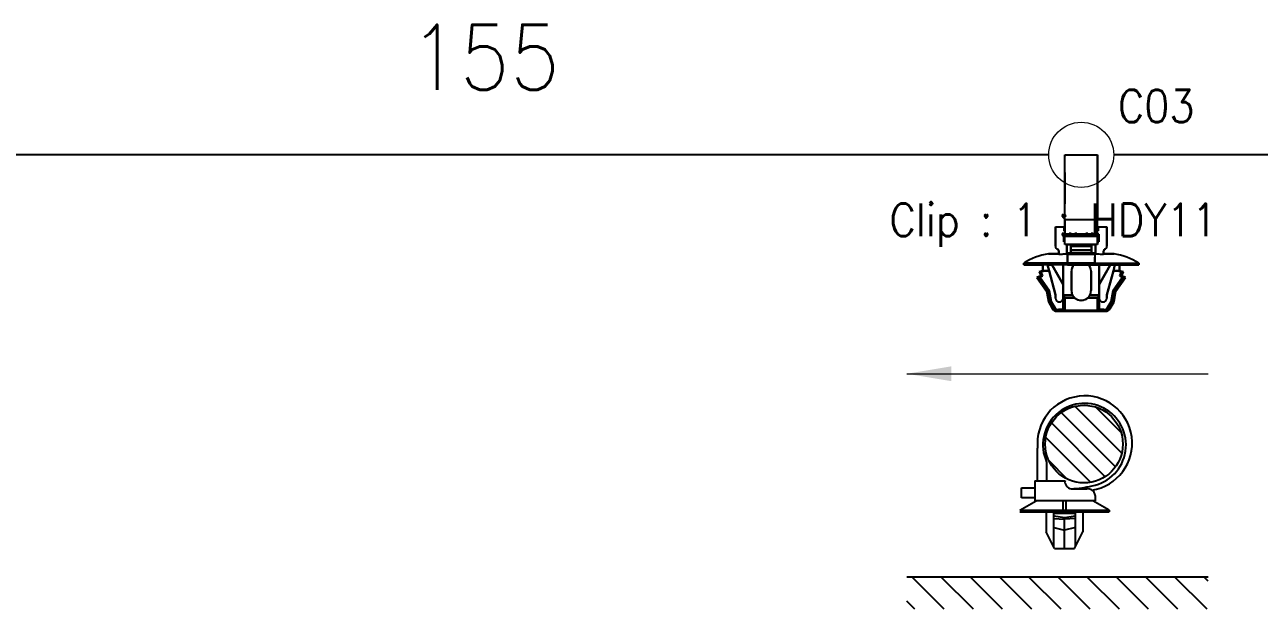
# Model space of a CAD drawing. Header units: inches. Extents: x 47316 to 59086, y 3141 to 11743.
# Drawn here: x 50797.6 to 50892.5, y 5027 to 5071.9 of the extents above; entities that cross this region are included whole.
import ezdxf

# ---------------------------------------------------------------- set-up
doc = ezdxf.new("R2010")
doc.units = ezdxf.units.IN
doc.header["$MEASUREMENT"] = 0
doc.layers.add('_BLACK_HOLE', color=7, linetype='Continuous')
doc.styles.get("Standard").update_dxf_attribs({"font": ''})
doc.styles.get('Standard').set_extended_font_data('SimSun')
doc.linetypes.add('_VH_OTCON', pattern='A,0.0001,[7,VeSys.shx,S=0.1,R=0,X=0,Y=0],-0.4,[7,VeSys.shx,S=0.1,R=0,X=0,Y=0],-0.4,["X",Standard,S=1,R=0,X=-0.5,Y=-0.5],-0.0001,[7,VeSys.shx,S=0.1,R=0,X=0,Y=0],-0.4', length=1.2002)

msp = doc.modelspace()

# ---------------------------------------------------------------- linework, layer by layer
at = {"color": 7, "ltscale": 0.378893}
msp.add_line((50877.54, 5056.921), (50877.54, 5061.921), dxfattribs=at)
at = {"color": 7, "ltscale": 0.15}
for p, q in [((50877.54, 5061.921), (50880.066, 5061.921)), ((50880.066, 5056.921), (50877.54, 5056.921)), ((50880.066, 5056.921), (50877.54, 5056.921)), ((50877.54, 5055.662), (50880.066, 5055.662)), ((50880.066, 5055.662), (50877.54, 5055.662)), ((50880.066, 5055.03), (50877.54, 5055.03)), ((50880.066, 5055.03), (50877.54, 5055.03)), ((50877.54, 5049.958), (50880.066, 5049.958)), ((50880.066, 5049.958), (50877.54, 5049.958))]:
    msp.add_line(p, q, dxfattribs=at)
at = {"color": 7, "ltscale": 0.0272}
msp.add_line((50877.54, 5061.808), (50877.54, 5061.921), dxfattribs=at)
at = {"color": 7, "ltscale": 0.37888}
msp.add_line((50877.54, 5056.921), (50877.54, 5061.921), dxfattribs=at)
at = {"color": 7, "ltscale": 0.027199}
msp.add_line((50877.54, 5061.921), (50877.54, 5061.808), dxfattribs=at)
at = {"color": 7, "ltscale": 0.378897}
msp.add_line((50880.066, 5061.921), (50880.066, 5056.921), dxfattribs=at)
at = {"color": 7, "ltscale": 0.215019}
msp.add_line((50880.066, 5058.485), (50880.066, 5061.921), dxfattribs=at)
at = {"color": 7, "ltscale": 0.315749}
msp.add_line((50880.066, 5061.921), (50880.066, 5057.353), dxfattribs=at)
at = {"color": 7, "ltscale": 0.378905}
msp.add_line((50880.066, 5056.921), (50880.066, 5061.921), dxfattribs=at)
at = {"color": 7, "ltscale": 0.315758}
msp.add_line((50880.066, 5061.921), (50880.066, 5057.353), dxfattribs=at)
at = {"color": 7, "ltscale": 0.179182}
msp.add_line((50880.066, 5058.656), (50880.066, 5061.673), dxfattribs=at)
at = {"color": 7, "ltscale": 0.142589}
msp.add_line((50877.54, 5060.562), (50877.54, 5058.161), dxfattribs=at)
at = {"color": 7, "ltscale": 0.142593}
msp.add_line((50877.54, 5058.16), (50877.54, 5060.561), dxfattribs=at)
at = {"color": 7, "ltscale": 0.026669}
for p, q in [((50880.066, 5058.656), (50880.066, 5058.207)), ((50880.066, 5058.207), (50880.066, 5058.656)), ((50880.066, 5058.485), (50880.066, 5058.036))]:
    msp.add_line(p, q, dxfattribs=at)
at = {"color": 7, "ltscale": 0.108633}
msp.add_line((50880.066, 5056.378), (50880.066, 5058.207), dxfattribs=at)
at = {"color": 7, "ltscale": 0.076392}
msp.add_line((50880.066, 5056.921), (50880.066, 5058.207), dxfattribs=at)
at = {"color": 7, "ltscale": 0.098454}
msp.add_line((50880.066, 5056.378), (50880.066, 5058.036), dxfattribs=at)
at = {"color": 7, "ltscale": 0.057913}
msp.add_line((50880.066, 5056.378), (50880.066, 5057.353), dxfattribs=at)
at = {"color": 7, "ltscale": 0.039999}
for p, q in [((50876.825, 5056.378), (50877.498, 5056.378)), ((50876.825, 5056.378), (50877.498, 5056.378)), ((50880.108, 5056.378), (50880.782, 5056.378)), ((50880.108, 5056.378), (50880.782, 5056.378))]:
    msp.add_line(p, q, dxfattribs=at)
at = {"color": 7, "ltscale": 0.022501}
for p, q in [((50876.825, 5056.378), (50876.825, 5055.999)), ((50876.825, 5055.999), (50876.825, 5056.378)), ((50880.782, 5056.378), (50880.782, 5055.999)), ((50880.782, 5056.378), (50880.782, 5055.999))]:
    msp.add_line(p, q, dxfattribs=at)
at = {"color": 7, "ltscale": 0.0175}
for p, q in [((50877.498, 5056.378), (50877.498, 5056.083)), ((50877.498, 5056.083), (50877.498, 5056.378)), ((50880.108, 5056.378), (50880.108, 5056.083)), ((50880.108, 5056.378), (50880.108, 5056.083)), ((50880.108, 5056.083), (50880.108, 5056.378))]:
    msp.add_line(p, q, dxfattribs=at)
at = {"color": 7, "ltscale": 0.002499}
for p, q in [((50877.498, 5056.378), (50877.54, 5056.378)), ((50880.066, 5056.378), (50880.108, 5056.378)), ((50877.456, 5055.83), (50877.498, 5055.83)), ((50877.498, 5055.83), (50877.456, 5055.83)), ((50877.498, 5055.83), (50877.456, 5055.83)), ((50877.54, 5056.083), (50877.498, 5056.083)), ((50877.498, 5056.083), (50877.54, 5056.083)), ((50877.54, 5055.283), (50877.498, 5055.283)), ((50877.498, 5055.283), (50877.54, 5055.283)), ((50877.54, 5055.283), (50877.498, 5055.283)), ((50880.108, 5056.083), (50880.066, 5056.083)), ((50880.066, 5056.083), (50880.108, 5056.083)), ((50880.108, 5055.283), (50880.066, 5055.283)), ((50880.066, 5055.283), (50880.108, 5055.283)), ((50880.108, 5055.283), (50880.066, 5055.283)), ((50880.151, 5055.83), (50880.108, 5055.83)), ((50880.151, 5055.83), (50880.108, 5055.83))]:
    msp.add_line(p, q, dxfattribs=at)
at = {"color": 7, "ltscale": 2.6e-05}
for p, q in [((50877.498, 5056.378), (50877.498, 5056.377)), ((50880.108, 5056.377), (50880.108, 5056.378))]:
    msp.add_line(p, q, dxfattribs=at)
at = {"color": 7, "ltscale": 0.0644}
for p, q in [((50877.54, 5056.921), (50877.54, 5055.836)), ((50877.54, 5055.836), (50877.54, 5056.921)), ((50880.066, 5055.836), (50880.066, 5056.921)), ((50880.066, 5055.836), (50880.066, 5056.921))]:
    msp.add_line(p, q, dxfattribs=at)
at = {"color": 7, "ltscale": 0.025}
for p, q in [((50880.782, 5055.957), (50880.782, 5056.378)), ((50877.961, 5055.836), (50878.382, 5055.836)), ((50877.961, 5055.836), (50878.382, 5055.836)), ((50879.224, 5055.836), (50879.645, 5055.836)), ((50879.224, 5055.836), (50879.645, 5055.836)), ((50879.224, 5055.83), (50879.645, 5055.83))]:
    msp.add_line(p, q, dxfattribs=at)
at = {"color": 7, "ltscale": 0.064999}
for p, q in [((50876.825, 5055.999), (50876.825, 5054.904)), ((50876.825, 5054.904), (50876.825, 5055.999)), ((50880.782, 5055.999), (50880.782, 5054.904)), ((50880.782, 5055.999), (50880.782, 5054.904))]:
    msp.add_line(p, q, dxfattribs=at)
at = {"color": 7, "ltscale": 0.035001}
for p, q in [((50877.456, 5055.241), (50877.456, 5055.83)), ((50877.456, 5055.241), (50877.456, 5055.83)), ((50877.456, 5055.83), (50877.456, 5055.241)), ((50880.151, 5055.83), (50880.151, 5055.241)), ((50880.151, 5055.241), (50880.151, 5055.83)), ((50879.856, 5053.473), (50879.856, 5054.062)), ((50879.856, 5053.473), (50879.856, 5054.062))]:
    msp.add_line(p, q, dxfattribs=at)
at = {"color": 7, "ltscale": 0.004999}
for p, q in [((50877.54, 5055.241), (50877.456, 5055.241)), ((50877.456, 5055.241), (50877.54, 5055.241)), ((50880.151, 5055.241), (50880.066, 5055.241)), ((50880.066, 5055.241), (50880.151, 5055.241))]:
    msp.add_line(p, q, dxfattribs=at)
at = {"color": 7, "ltscale": 0.032501}
for p, q in [((50877.498, 5055.83), (50877.498, 5055.283)), ((50877.498, 5055.283), (50877.498, 5055.83)), ((50880.108, 5055.83), (50880.108, 5055.283)), ((50880.108, 5055.83), (50880.108, 5055.283))]:
    msp.add_line(p, q, dxfattribs=at)
at = {"color": 7, "ltscale": 0.154999}
for p, q in [((50880.108, 5055.83), (50877.498, 5055.83)), ((50877.498, 5055.83), (50880.108, 5055.83))]:
    msp.add_line(p, q, dxfattribs=at)
at = {"color": 7, "ltscale": 0.0375}
for p, q in [((50877.54, 5055.03), (50877.54, 5055.662)), ((50877.54, 5055.03), (50877.54, 5055.662)), ((50880.066, 5055.662), (50880.066, 5055.03)), ((50880.066, 5055.03), (50880.066, 5055.662))]:
    msp.add_line(p, q, dxfattribs=at)
at = {"color": 7, "ltscale": 0.0075}
for p, q in [((50877.961, 5055.957), (50877.961, 5055.83)), ((50877.961, 5055.83), (50877.961, 5055.957)), ((50878.382, 5055.83), (50878.382, 5055.957)), ((50878.382, 5055.957), (50878.382, 5055.83)), ((50879.224, 5055.957), (50879.224, 5055.83)), ((50879.224, 5055.83), (50879.224, 5055.957)), ((50879.645, 5055.83), (50879.645, 5055.957)), ((50879.645, 5055.957), (50879.645, 5055.83)), ((50874.383, 5053.599), (50874.383, 5053.473)), ((50874.383, 5053.473), (50874.383, 5053.599)), ((50877.751, 5053.473), (50877.751, 5053.599)), ((50877.751, 5053.599), (50877.751, 5053.473)), ((50879.856, 5053.599), (50879.856, 5053.473)), ((50879.856, 5053.473), (50879.856, 5053.599)), ((50883.224, 5053.599), (50883.224, 5053.473)), ((50883.224, 5053.473), (50883.224, 5053.599)), ((50877.061, 5049.894), (50877.061, 5050.021)), ((50877.061, 5049.894), (50877.061, 5050.021)), ((50880.193, 5049.894), (50880.193, 5050.021)), ((50880.545, 5050.021), (50880.545, 5049.894)), ((50880.545, 5050.021), (50880.545, 5049.894))]:
    msp.add_line(p, q, dxfattribs=at)
at = {"color": 7, "ltscale": 0.000368}
msp.add_line((50877.961, 5055.837), (50877.961, 5055.83), dxfattribs=at)
at = {"color": 7, "ltscale": 0.023056}
msp.add_line((50877.994, 5055.83), (50878.382, 5055.83), dxfattribs=at)
at = {"color": 7, "ltscale": 0.000322}
msp.add_line((50879.224, 5055.83), (50879.224, 5055.836), dxfattribs=at)
at = {"color": 7, "ltscale": 0.002502}
msp.add_line((50880.066, 5055.241), (50880.066, 5055.283), dxfattribs=at)
at = {"color": 7, "ltscale": 0.021939}
msp.add_line((50880.108, 5055.83), (50880.108, 5055.461), dxfattribs=at)
at = {"color": 7, "ltscale": 0.010562}
msp.add_line((50880.108, 5055.283), (50880.108, 5055.461), dxfattribs=at)
at = {"color": 7, "ltscale": 0.000629}
msp.add_line((50880.14, 5055.83), (50880.151, 5055.83), dxfattribs=at)
at = {"color": 7, "ltscale": 0.0625}
msp.add_line((50880.782, 5054.904), (50880.782, 5055.957), dxfattribs=at)
at = {"color": 7, "ltscale": 0.047501}
for p, q in [((50877.077, 5054.315), (50876.277, 5054.315)), ((50876.277, 5054.315), (50877.077, 5054.315)), ((50881.329, 5054.315), (50880.529, 5054.315)), ((50880.529, 5054.315), (50881.329, 5054.315))]:
    msp.add_line(p, q, dxfattribs=at)
at = {"color": 7, "ltscale": 0.017476}
for p, q in [((50877.077, 5054.547), (50877.077, 5054.253)), ((50880.529, 5054.547), (50880.529, 5054.253))]:
    msp.add_line(p, q, dxfattribs=at)
at = {"color": 7, "ltscale": 0.017471}
for p, q in [((50877.077, 5054.253), (50877.077, 5054.547)), ((50880.529, 5054.253), (50880.529, 5054.547))]:
    msp.add_line(p, q, dxfattribs=at)
at = {"color": 7, "ltscale": 0.00369}
for p, q in [((50877.077, 5054.315), (50877.077, 5054.253)), ((50880.529, 5054.253), (50880.529, 5054.315))]:
    msp.add_line(p, q, dxfattribs=at)
at = {"color": 7, "ltscale": 0.040002}
for p, q in [((50877.709, 5054.357), (50877.709, 5055.03)), ((50877.709, 5054.357), (50877.709, 5055.03)), ((50877.709, 5055.03), (50877.709, 5054.357)), ((50879.898, 5055.03), (50879.898, 5054.357)), ((50879.898, 5054.357), (50879.898, 5055.03))]:
    msp.add_line(p, q, dxfattribs=at)
at = {"color": 7, "ltscale": 0.017502}
for p, q in [((50877.709, 5055.03), (50878.004, 5055.03)), ((50879.603, 5055.03), (50879.898, 5055.03))]:
    msp.add_line(p, q, dxfattribs=at)
at = {"color": 7, "ltscale": 0.129999}
for p, q in [((50879.898, 5054.357), (50877.709, 5054.357)), ((50877.709, 5054.357), (50879.898, 5054.357))]:
    msp.add_line(p, q, dxfattribs=at)
at = {"color": 7, "ltscale": 0.040569}
for p, q in [((50877.751, 5053.599), (50877.751, 5054.282)), ((50879.856, 5054.282), (50879.856, 5053.599))]:
    msp.add_line(p, q, dxfattribs=at)
at = {"color": 7, "ltscale": 0.125}
for p, q in [((50877.751, 5054.282), (50879.856, 5054.282)), ((50879.856, 5054.282), (50877.751, 5054.282)), ((50877.751, 5053.599), (50879.856, 5053.599)), ((50879.856, 5053.599), (50877.751, 5053.599)), ((50877.751, 5053.473), (50879.856, 5053.473)), ((50879.856, 5053.473), (50877.751, 5053.473))]:
    msp.add_line(p, q, dxfattribs=at)
at = {"color": 7, "ltscale": 0.040567}
for p, q in [((50877.751, 5054.282), (50877.751, 5053.599)), ((50879.856, 5054.282), (50879.856, 5053.599))]:
    msp.add_line(p, q, dxfattribs=at)
at = {"color": 7, "ltscale": 0.00087}
for p, q in [((50878.004, 5055.016), (50878.004, 5055.03)), ((50878.004, 5055.03), (50878.004, 5055.016)), ((50879.603, 5055.016), (50879.603, 5055.03)), ((50879.603, 5055.03), (50879.603, 5055.016))]:
    msp.add_line(p, q, dxfattribs=at)
at = {"color": 7, "ltscale": 0.095001}
for p, q in [((50879.603, 5055.016), (50878.004, 5055.016)), ((50878.004, 5055.016), (50879.603, 5055.016)), ((50879.603, 5054.89), (50878.004, 5054.89)), ((50878.004, 5054.89), (50879.603, 5054.89)), ((50878.004, 5054.59), (50879.603, 5054.59)), ((50879.603, 5054.59), (50878.004, 5054.59)), ((50878.004, 5054.381), (50879.603, 5054.381))]:
    msp.add_line(p, q, dxfattribs=at)
at = {"color": 7, "ltscale": 0.007443}
for p, q in [((50878.004, 5054.89), (50878.004, 5055.016)), ((50878.004, 5055.016), (50878.004, 5054.89)), ((50879.603, 5054.89), (50879.603, 5055.016)), ((50879.603, 5055.016), (50879.603, 5054.89))]:
    msp.add_line(p, q, dxfattribs=at)
at = {"color": 7, "ltscale": 0.017839}
for p, q in [((50878.004, 5054.59), (50878.004, 5054.89)), ((50878.004, 5054.89), (50878.004, 5054.59)), ((50879.603, 5054.59), (50879.603, 5054.89)), ((50879.603, 5054.89), (50879.603, 5054.59))]:
    msp.add_line(p, q, dxfattribs=at)
at = {"color": 7, "ltscale": 0.012407}
for p, q in [((50878.004, 5054.381), (50878.004, 5054.59)), ((50879.603, 5054.381), (50879.603, 5054.59))]:
    msp.add_line(p, q, dxfattribs=at)
at = {"color": 7, "ltscale": 0.013841}
for p, q in [((50878.004, 5054.59), (50878.004, 5054.357)), ((50879.603, 5054.357), (50879.603, 5054.59))]:
    msp.add_line(p, q, dxfattribs=at)
at = {"color": 7, "ltscale": 0.001447}
msp.add_line((50878.004, 5054.381), (50878.004, 5054.357), dxfattribs=at)
at = {"color": 7, "ltscale": 0.023952}
msp.add_line((50879.603, 5054.627), (50879.603, 5055.03), dxfattribs=at)
at = {"color": 7, "ltscale": 0.014789}
msp.add_line((50879.603, 5054.606), (50879.603, 5054.357), dxfattribs=at)
at = {"color": 7, "ltscale": 0.013786}
msp.add_line((50880.529, 5054.315), (50880.529, 5054.547), dxfattribs=at)
at = {"color": 7, "ltscale": 0.2}
for p, q in [((50874.383, 5053.599), (50877.751, 5053.599)), ((50877.751, 5053.599), (50874.383, 5053.599)), ((50877.751, 5053.473), (50874.383, 5053.473)), ((50877.751, 5053.473), (50874.383, 5053.473)), ((50879.856, 5053.599), (50883.224, 5053.599)), ((50879.856, 5053.599), (50883.224, 5053.599)), ((50879.856, 5053.473), (50883.224, 5053.473)), ((50883.224, 5053.473), (50879.856, 5053.473))]:
    msp.add_line(p, q, dxfattribs=at)
at = {"color": 7, "ltscale": 0.087396}
for p, q in [((50874.383, 5053.473), (50875.855, 5053.473)), ((50874.383, 5053.473), (50875.855, 5053.473)), ((50883.224, 5053.473), (50881.752, 5053.473))]:
    msp.add_line(p, q, dxfattribs=at)
at = {"color": 7, "ltscale": 0.027499}
for p, q in [((50875.856, 5053.01), (50875.856, 5053.473)), ((50875.856, 5053.473), (50875.856, 5053.01)), ((50881.75, 5053.01), (50881.75, 5053.473)), ((50881.75, 5053.473), (50881.75, 5053.01))]:
    msp.add_line(p, q, dxfattribs=at)
at = {"color": 7, "ltscale": 0.020602}
for p, q in [((50876.209, 5053.473), (50876.555, 5053.473)), ((50876.209, 5053.473), (50876.555, 5053.473)), ((50881.398, 5053.473), (50881.051, 5053.473))]:
    msp.add_line(p, q, dxfattribs=at)
at = {"color": 7, "ltscale": 0.028456}
for p, q in [((50876.332, 5053.01), (50876.209, 5053.473)), ((50876.209, 5053.473), (50876.332, 5053.01)), ((50881.275, 5053.01), (50881.398, 5053.473)), ((50881.398, 5053.473), (50881.275, 5053.01))]:
    msp.add_line(p, q, dxfattribs=at)
at = {"color": 7, "ltscale": 0.015242}
for p, q in [((50876.684, 5053.25), (50876.558, 5053.473)), ((50881.049, 5053.473), (50880.923, 5053.25))]:
    msp.add_line(p, q, dxfattribs=at)
at = {"color": 7, "ltscale": 0.015215}
msp.add_line((50876.558, 5053.473), (50876.684, 5053.25), dxfattribs=at)
at = {"color": 7, "ltscale": 0.089999}
for p, q in [((50877.414, 5051.957), (50877.414, 5053.473)), ((50877.414, 5053.473), (50877.414, 5051.957)), ((50880.193, 5053.473), (50880.193, 5051.957)), ((50880.193, 5051.957), (50880.193, 5053.473))]:
    msp.add_line(p, q, dxfattribs=at)
at = {"color": 7, "ltscale": 0.02751}
msp.add_line((50877.751, 5053.599), (50877.751, 5054.062), dxfattribs=at)
msp.add_line((50877.751, 5053.599), (50877.751, 5054.062), dxfattribs=at)
at = {"color": 7, "ltscale": 0.015289}
msp.add_line((50880.923, 5053.249), (50881.049, 5053.474), dxfattribs=at)
at = {"color": 7, "ltscale": 0.020749}
msp.add_line((50881.049, 5053.473), (50881.398, 5053.473), dxfattribs=at)
at = {"color": 7, "ltscale": 0.0875}
for p, q in [((50881.75, 5053.473), (50883.224, 5053.473)), ((50878.046, 5052.968), (50878.046, 5051.494)), ((50878.046, 5051.494), (50878.046, 5052.968)), ((50878.046, 5051.494), (50878.046, 5052.968)), ((50879.561, 5051.494), (50879.561, 5052.968)), ((50879.561, 5052.968), (50879.561, 5051.494))]:
    msp.add_line(p, q, dxfattribs=at)
at = {"color": 7, "ltscale": 0.019025}
msp.add_line((50875.688, 5052.61), (50875.394, 5052.483), dxfattribs=at)
at = {"color": 7, "ltscale": 0.006177}
msp.add_line((50875.498, 5052.483), (50875.394, 5052.483), dxfattribs=at)
at = {"color": 7, "ltscale": 0.006165}
for p, q in [((50875.394, 5052.483), (50875.497, 5052.483)), ((50876.13, 5051.452), (50876.234, 5051.452)), ((50876.13, 5051.452), (50876.234, 5051.452))]:
    msp.add_line(p, q, dxfattribs=at)
at = {"color": 7, "ltscale": 0.075271}
for p, q in [((50875.394, 5052.483), (50876.13, 5051.452)), ((50876.234, 5051.452), (50875.497, 5052.483)), ((50882.109, 5052.483), (50881.373, 5051.452)), ((50881.373, 5051.452), (50882.109, 5052.483)), ((50881.476, 5051.452), (50882.213, 5052.483))]:
    msp.add_line(p, q, dxfattribs=at)
at = {"color": 7, "ltscale": 0.075264}
msp.add_line((50876.234, 5051.452), (50875.498, 5052.483), dxfattribs=at)
at = {"color": 7, "ltscale": 0.018174}
msp.add_line((50875.856, 5053.01), (50875.562, 5052.926), dxfattribs=at)
at = {"color": 7, "ltscale": 0.000912}
for p, q in [((50875.578, 5052.925), (50875.562, 5052.926)), ((50881.918, 5052.61), (50881.903, 5052.61))]:
    msp.add_line(p, q, dxfattribs=at)
at = {"color": 7, "ltscale": 0.000925}
msp.add_line((50875.562, 5052.925), (50875.578, 5052.925), dxfattribs=at)
at = {"color": 7, "ltscale": 0.020195}
for p, q in [((50875.562, 5052.925), (50875.688, 5052.61)), ((50875.704, 5052.925), (50875.83, 5052.61)), ((50875.83, 5052.61), (50875.704, 5052.925)), ((50881.903, 5052.925), (50881.777, 5052.61)), ((50881.777, 5052.61), (50881.903, 5052.925)), ((50881.919, 5052.61), (50882.045, 5052.925))]:
    msp.add_line(p, q, dxfattribs=at)
at = {"color": 7, "ltscale": 0.002823}
msp.add_line((50875.578, 5052.925), (50875.625, 5052.925), dxfattribs=at)
at = {"color": 7, "ltscale": 0.00282}
for p, q in [((50875.625, 5052.925), (50875.578, 5052.925)), ((50881.903, 5052.61), (50881.856, 5052.61))]:
    msp.add_line(p, q, dxfattribs=at)
at = {"color": 7, "ltscale": 0.013619}
for p, q in [((50875.83, 5052.61), (50875.619, 5052.519)), ((50875.619, 5052.519), (50875.83, 5052.61)), ((50881.777, 5052.61), (50881.987, 5052.519)), ((50881.987, 5052.519), (50881.777, 5052.61))]:
    msp.add_line(p, q, dxfattribs=at)
at = {"color": 7, "ltscale": 0.074459}
for p, q in [((50875.619, 5052.519), (50876.348, 5051.499)), ((50876.348, 5051.499), (50875.619, 5052.519)), ((50881.987, 5052.519), (50881.259, 5051.499)), ((50881.259, 5051.499), (50881.987, 5052.519))]:
    msp.add_line(p, q, dxfattribs=at)
at = {"color": 7, "ltscale": 0.004681}
for p, q in [((50875.625, 5052.925), (50875.704, 5052.925)), ((50875.704, 5052.925), (50875.625, 5052.925))]:
    msp.add_line(p, q, dxfattribs=at)
at = {"color": 7, "ltscale": 0.000327}
msp.add_line((50875.694, 5052.61), (50875.688, 5052.61), dxfattribs=at)
at = {"color": 7, "ltscale": 0.008441}
for p, q in [((50875.688, 5052.61), (50875.83, 5052.61)), ((50875.856, 5053.01), (50875.999, 5053.01)), ((50875.999, 5053.01), (50875.856, 5053.01))]:
    msp.add_line(p, q, dxfattribs=at)
at = {"color": 7, "ltscale": 0.008429}
for p, q in [((50875.83, 5052.61), (50875.688, 5052.61)), ((50881.903, 5052.925), (50882.045, 5052.925))]:
    msp.add_line(p, q, dxfattribs=at)
at = {"color": 7, "ltscale": 0.00033}
for p, q in [((50875.688, 5052.61), (50875.694, 5052.61)), ((50875.862, 5053.01), (50875.856, 5053.01)), ((50881.75, 5053.01), (50881.745, 5053.01))]:
    msp.add_line(p, q, dxfattribs=at)
at = {"color": 7, "ltscale": 0.001593}
msp.add_line((50875.72, 5052.61), (50875.694, 5052.61), dxfattribs=at)
at = {"color": 7, "ltscale": 0.003809}
msp.add_line((50875.694, 5052.61), (50875.758, 5052.61), dxfattribs=at)
at = {"color": 7, "ltscale": 0.018199}
for p, q in [((50875.999, 5053.01), (50875.704, 5052.925)), ((50875.704, 5052.925), (50875.999, 5053.01)), ((50881.608, 5053.01), (50881.903, 5052.925)), ((50881.903, 5052.925), (50881.608, 5053.01))]:
    msp.add_line(p, q, dxfattribs=at)
at = {"color": 7, "ltscale": 0.004291}
msp.add_line((50875.758, 5052.61), (50875.83, 5052.61), dxfattribs=at)
at = {"color": 7, "ltscale": 0.008432}
msp.add_line((50875.998, 5053.01), (50875.856, 5053.01), dxfattribs=at)
at = {"color": 7, "ltscale": 0.000342}
for p, q in [((50875.856, 5053.01), (50875.862, 5053.01)), ((50881.745, 5053.01), (50881.75, 5053.01))]:
    msp.add_line(p, q, dxfattribs=at)
at = {"color": 7, "ltscale": 0.000286}
for p, q in [((50875.858, 5053.008), (50875.862, 5053.01)), ((50875.862, 5053.01), (50875.858, 5053.008))]:
    msp.add_line(p, q, dxfattribs=at)
at = {"color": 7, "ltscale": 0.002209}
msp.add_line((50875.899, 5053.01), (50875.862, 5053.01), dxfattribs=at)
at = {"color": 7, "ltscale": 0.003674}
for p, q in [((50875.862, 5053.01), (50875.924, 5053.01)), ((50881.683, 5053.01), (50881.745, 5053.01))]:
    msp.add_line(p, q, dxfattribs=at)
at = {"color": 7, "ltscale": 0.00434}
msp.add_line((50875.924, 5053.01), (50875.997, 5053.01), dxfattribs=at)
at = {"color": 7, "ltscale": 0.019785}
for p, q in [((50876.332, 5053.01), (50875.999, 5053.01)), ((50875.999, 5053.01), (50876.332, 5053.01)), ((50881.275, 5053.01), (50881.608, 5053.01)), ((50881.608, 5053.01), (50881.275, 5053.01))]:
    msp.add_line(p, q, dxfattribs=at)
at = {"color": 7, "ltscale": 0.11383}
for p, q in [((50876.825, 5051.157), (50876.332, 5053.01)), ((50876.332, 5053.01), (50876.825, 5051.157)), ((50880.782, 5051.157), (50881.275, 5053.01)), ((50881.275, 5053.01), (50880.782, 5051.157))]:
    msp.add_line(p, q, dxfattribs=at)
at = {"color": 7, "ltscale": 0.026985}
for p, q in [((50876.908, 5052.854), (50876.684, 5053.25)), ((50880.923, 5053.25), (50880.699, 5052.854))]:
    msp.add_line(p, q, dxfattribs=at)
at = {"color": 7, "ltscale": 0.02701}
msp.add_line((50876.684, 5053.25), (50876.908, 5052.854), dxfattribs=at)
at = {"color": 7, "ltscale": 0.064963}
msp.add_line((50876.876, 5052.91), (50877.414, 5051.957), dxfattribs=at)
at = {"color": 7, "ltscale": 0.061156}
for p, q in [((50877.414, 5051.957), (50876.908, 5052.854)), ((50880.699, 5052.854), (50880.193, 5051.957))]:
    msp.add_line(p, q, dxfattribs=at)
at = {"color": 7, "ltscale": 0.061161}
msp.add_line((50876.908, 5052.854), (50877.414, 5051.957), dxfattribs=at)
at = {"color": 7, "ltscale": 0.065039}
msp.add_line((50880.193, 5051.957), (50880.731, 5052.911), dxfattribs=at)
at = {"color": 7, "ltscale": 0.06116}
msp.add_line((50880.193, 5051.957), (50880.699, 5052.854), dxfattribs=at)
at = {"color": 7, "ltscale": 0.040697}
msp.add_line((50880.193, 5052.114), (50880.193, 5052.799), dxfattribs=at)
at = {"color": 7, "ltscale": 0.040701}
msp.add_line((50880.193, 5052.799), (50880.193, 5052.114), dxfattribs=at)
at = {"color": 7, "ltscale": 0.02697}
msp.add_line((50880.699, 5052.854), (50880.923, 5053.249), dxfattribs=at)
at = {"color": 7, "ltscale": 0.006299}
msp.add_line((50881.608, 5053.01), (50881.714, 5053.009), dxfattribs=at)
at = {"color": 7, "ltscale": 0.006305}
msp.add_line((50881.714, 5053.01), (50881.608, 5053.01), dxfattribs=at)
at = {"color": 7, "ltscale": 0.00329}
msp.add_line((50881.627, 5053.01), (50881.683, 5053.01), dxfattribs=at)
at = {"color": 7, "ltscale": 0.006641}
msp.add_line((50881.75, 5053.01), (50881.639, 5053.01), dxfattribs=at)
at = {"color": 7, "ltscale": 0.001825}
msp.add_line((50881.745, 5053.01), (50881.714, 5053.01), dxfattribs=at)
at = {"color": 7, "ltscale": 0.002142}
msp.add_line((50881.714, 5053.009), (50881.75, 5053.01), dxfattribs=at)
at = {"color": 7, "ltscale": 0.002136}
msp.add_line((50881.75, 5053.01), (50881.714, 5053.01), dxfattribs=at)
at = {"color": 7, "ltscale": 0.018183}
msp.add_line((50882.045, 5052.925), (50881.75, 5053.01), dxfattribs=at)
at = {"color": 7, "ltscale": 0.004715}
msp.add_line((50881.777, 5052.61), (50881.856, 5052.609), dxfattribs=at)
at = {"color": 7, "ltscale": 0.004687}
msp.add_line((50881.856, 5052.61), (50881.777, 5052.61), dxfattribs=at)
at = {"color": 7, "ltscale": 0.002832}
msp.add_line((50881.856, 5052.609), (50881.904, 5052.609), dxfattribs=at)
at = {"color": 7, "ltscale": 0.002856}
msp.add_line((50881.913, 5052.61), (50881.865, 5052.609), dxfattribs=at)
at = {"color": 7, "ltscale": 0.002869}
msp.add_line((50881.865, 5052.61), (50881.913, 5052.61), dxfattribs=at)
at = {"color": 7, "ltscale": 0.008438}
msp.add_line((50882.045, 5052.925), (50881.903, 5052.926), dxfattribs=at)
at = {"color": 7, "ltscale": 0.0009}
msp.add_line((50881.904, 5052.609), (50881.919, 5052.61), dxfattribs=at)
at = {"color": 7, "ltscale": 0.019}
msp.add_line((50882.213, 5052.483), (50881.919, 5052.61), dxfattribs=at)
at = {"color": 7, "ltscale": 0.002185}
msp.add_line((50881.975, 5052.925), (50882.012, 5052.926), dxfattribs=at)
at = {"color": 7, "ltscale": 0.005249}
msp.add_line((50882.197, 5052.483), (50882.109, 5052.484), dxfattribs=at)
at = {"color": 7, "ltscale": 0.005222}
msp.add_line((50882.197, 5052.483), (50882.109, 5052.483), dxfattribs=at)
at = {"color": 7, "ltscale": 0.000903}
msp.add_line((50882.212, 5052.483), (50882.197, 5052.483), dxfattribs=at)
at = {"color": 7, "ltscale": 0.000916}
msp.add_line((50882.212, 5052.483), (50882.197, 5052.483), dxfattribs=at)
at = {"color": 7, "ltscale": 4.3e-05}
msp.add_line((50882.213, 5052.483), (50882.212, 5052.483), dxfattribs=at)
at = {"color": 7, "ltscale": 4.9e-05}
msp.add_line((50882.213, 5052.483), (50882.212, 5052.483), dxfattribs=at)
at = {"color": 7, "ltscale": 0.05076}
for p, q in [((50876.13, 5051.452), (50876.278, 5050.61)), ((50881.329, 5050.61), (50881.476, 5051.452))]:
    msp.add_line(p, q, dxfattribs=at)
at = {"color": 7, "ltscale": 0.050769}
msp.add_line((50876.385, 5050.61), (50876.234, 5051.452), dxfattribs=at)
at = {"color": 7, "ltscale": 0.002621}
for p, q in [((50876.278, 5051.47), (50876.237, 5051.453)), ((50876.237, 5051.453), (50876.278, 5051.47)), ((50881.37, 5051.453), (50881.329, 5051.47)), ((50881.329, 5051.47), (50881.37, 5051.453))]:
    msp.add_line(p, q, dxfattribs=at)
at = {"color": 7, "ltscale": 0.050773}
for p, q in [((50876.385, 5050.61), (50876.237, 5051.453)), ((50881.37, 5051.453), (50881.222, 5050.61)), ((50881.222, 5050.61), (50881.37, 5051.453))]:
    msp.add_line(p, q, dxfattribs=at)
at = {"color": 7, "ltscale": 0.000205}
for p, q in [((50876.281, 5051.471), (50876.278, 5051.47)), ((50876.278, 5051.47), (50876.281, 5051.471)), ((50881.329, 5051.47), (50881.326, 5051.471)), ((50881.326, 5051.471), (50881.329, 5051.47))]:
    msp.add_line(p, q, dxfattribs=at)
at = {"color": 7, "ltscale": 0.004321}
for p, q in [((50876.348, 5051.499), (50876.281, 5051.471)), ((50876.281, 5051.471), (50876.348, 5051.499)), ((50881.326, 5051.471), (50881.259, 5051.499)), ((50881.259, 5051.499), (50881.326, 5051.471))]:
    msp.add_line(p, q, dxfattribs=at)
at = {"color": 7, "ltscale": 0.051095}
for p, q in [((50876.348, 5051.499), (50876.497, 5050.652)), ((50876.497, 5050.652), (50876.348, 5051.499)), ((50881.259, 5051.499), (50881.11, 5050.652)), ((50881.11, 5050.652), (50881.259, 5051.499))]:
    msp.add_line(p, q, dxfattribs=at)
at = {"color": 7, "ltscale": 0.039936}
for p, q in [((50877.414, 5051.285), (50877.414, 5051.957)), ((50877.414, 5051.957), (50877.414, 5051.285)), ((50880.193, 5051.957), (50880.193, 5051.285)), ((50880.193, 5051.285), (50880.193, 5051.957))]:
    msp.add_line(p, q, dxfattribs=at)
at = {"color": 7, "ltscale": 0.048712}
msp.add_line((50880.193, 5051.137), (50880.193, 5051.957), dxfattribs=at)
at = {"color": 7, "ltscale": 0.006168}
for p, q in [((50881.373, 5051.452), (50881.476, 5051.452)), ((50881.476, 5051.452), (50881.373, 5051.452))]:
    msp.add_line(p, q, dxfattribs=at)
at = {"color": 7, "ltscale": 0.006219}
msp.add_line((50876.382, 5050.61), (50876.278, 5050.61), dxfattribs=at)
at = {"color": 7, "ltscale": 0.006223}
for p, q in [((50876.278, 5050.61), (50876.383, 5050.61)), ((50881.329, 5050.61), (50881.224, 5050.61)), ((50881.329, 5050.61), (50881.224, 5050.61))]:
    msp.add_line(p, q, dxfattribs=at)
at = {"color": 7, "ltscale": 0.034946}
for p, q in [((50876.278, 5050.61), (50876.576, 5050.103)), ((50881.031, 5050.103), (50881.329, 5050.61))]:
    msp.add_line(p, q, dxfattribs=at)
at = {"color": 7, "ltscale": 0.000128}
for p, q in [((50876.383, 5050.61), (50876.385, 5050.61)), ((50876.385, 5050.61), (50876.383, 5050.61)), ((50881.222, 5050.61), (50881.224, 5050.61))]:
    msp.add_line(p, q, dxfattribs=at)
at = {"color": 7, "ltscale": 0.034208}
for p, q in [((50876.675, 5050.113), (50876.383, 5050.61)), ((50880.932, 5050.113), (50881.224, 5050.61))]:
    msp.add_line(p, q, dxfattribs=at)
at = {"color": 7, "ltscale": 0.002806}
for p, q in [((50876.429, 5050.627), (50876.385, 5050.61)), ((50881.222, 5050.61), (50881.178, 5050.627))]:
    msp.add_line(p, q, dxfattribs=at)
at = {"color": 7, "ltscale": 0.00266}
for p, q in [((50876.385, 5050.61), (50876.427, 5050.626)), ((50881.18, 5050.626), (50881.222, 5050.61))]:
    msp.add_line(p, q, dxfattribs=at)
at = {"color": 7, "ltscale": 0.034163}
for p, q in [((50876.675, 5050.113), (50876.385, 5050.61)), ((50881.222, 5050.61), (50880.932, 5050.113))]:
    msp.add_line(p, q, dxfattribs=at)
at = {"color": 7, "ltscale": 0.004276}
for p, q in [((50876.429, 5050.626), (50876.497, 5050.652)), ((50876.497, 5050.652), (50876.429, 5050.627)), ((50881.178, 5050.627), (50881.11, 5050.652)), ((50881.11, 5050.652), (50881.178, 5050.626))]:
    msp.add_line(p, q, dxfattribs=at)
at = {"color": 7, "ltscale": 0.0329}
for p, q in [((50876.497, 5050.652), (50876.777, 5050.174)), ((50876.777, 5050.174), (50876.497, 5050.652)), ((50881.11, 5050.652), (50880.829, 5050.174)), ((50880.829, 5050.174), (50881.11, 5050.652))]:
    msp.add_line(p, q, dxfattribs=at)
at = {"color": 7, "ltscale": 0.014999}
for p, q in [((50876.825, 5050.905), (50876.825, 5051.157)), ((50876.825, 5050.905), (50876.825, 5051.157)), ((50876.825, 5051.157), (50876.825, 5050.905)), ((50880.782, 5050.905), (50880.782, 5051.157)), ((50880.782, 5051.157), (50880.782, 5050.905))]:
    msp.add_line(p, q, dxfattribs=at)
at = {"color": 7, "ltscale": 0.082565}
for p, q in [((50877.414, 5051.285), (50877.414, 5049.894)), ((50877.414, 5049.894), (50877.414, 5051.285)), ((50880.193, 5049.894), (50880.193, 5051.285)), ((50880.193, 5051.285), (50880.193, 5049.894))]:
    msp.add_line(p, q, dxfattribs=at)
at = {"color": 7, "ltscale": 0.041339}
for p, q in [((50878.132, 5051.143), (50877.436, 5051.143)), ((50877.436, 5051.143), (50878.132, 5051.143)), ((50880.171, 5051.143), (50879.475, 5051.143)), ((50879.475, 5051.143), (50880.171, 5051.143))]:
    msp.add_line(p, q, dxfattribs=at)
at = {"color": 7, "ltscale": 0.002635}
for p, q in [((50877.436, 5051.143), (50877.451, 5051.102)), ((50880.156, 5051.102), (50880.171, 5051.143))]:
    msp.add_line(p, q, dxfattribs=at)
at = {"color": 7, "ltscale": 0.002634}
for p, q in [((50877.451, 5051.102), (50877.436, 5051.143)), ((50880.171, 5051.143), (50880.156, 5051.102))]:
    msp.add_line(p, q, dxfattribs=at)
at = {"color": 7, "ltscale": 0.057954}
for p, q in [((50877.54, 5049.958), (50877.54, 5050.934)), ((50877.54, 5050.934), (50877.54, 5049.958)), ((50880.066, 5050.934), (50880.066, 5049.958)), ((50880.066, 5049.958), (50880.066, 5050.934))]:
    msp.add_line(p, q, dxfattribs=at)
at = {"color": 7, "ltscale": 0.044711}
for p, q in [((50877.54, 5050.934), (50878.293, 5050.934)), ((50878.293, 5050.934), (50877.54, 5050.934)), ((50879.313, 5050.934), (50880.066, 5050.934)), ((50880.066, 5050.934), (50879.313, 5050.934))]:
    msp.add_line(p, q, dxfattribs=at)
at = {"color": 7, "ltscale": 0.000598}
msp.add_line((50878.293, 5050.934), (50878.286, 5050.94), dxfattribs=at)
at = {"color": 7, "ltscale": 0.001863}
msp.add_line((50879.336, 5050.955), (50879.313, 5050.933), dxfattribs=at)
at = {"color": 7, "ltscale": 0.000505}
msp.add_line((50879.313, 5050.934), (50879.32, 5050.939), dxfattribs=at)
at = {"color": 7, "ltscale": 0.008279}
msp.add_line((50880.193, 5050.997), (50880.193, 5051.137), dxfattribs=at)
at = {"color": 7, "ltscale": 0.005516}
msp.add_line((50880.193, 5050.905), (50880.193, 5050.997), dxfattribs=at)
at = {"color": 7, "ltscale": 0.052501}
msp.add_line((50880.193, 5050.021), (50880.193, 5050.905), dxfattribs=at)
at = {"color": 7, "ltscale": 0.00587}
msp.add_line((50876.576, 5050.102), (50876.675, 5050.113), dxfattribs=at)
at = {"color": 7, "ltscale": 0.005865}
for p, q in [((50876.675, 5050.113), (50876.576, 5050.102)), ((50881.03, 5050.102), (50880.932, 5050.113))]:
    msp.add_line(p, q, dxfattribs=at)
at = {"color": 7, "ltscale": 0.007092}
for p, q in [((50876.675, 5050.113), (50876.777, 5050.174)), ((50876.777, 5050.174), (50876.675, 5050.113)), ((50880.829, 5050.174), (50880.932, 5050.113)), ((50880.932, 5050.113), (50880.829, 5050.174))]:
    msp.add_line(p, q, dxfattribs=at)
at = {"color": 7, "ltscale": 0.007248}
msp.add_line((50877.061, 5049.894), (50876.939, 5049.894), dxfattribs=at)
at = {"color": 7, "ltscale": 0.001605}
msp.add_line((50876.973, 5049.894), (50876.946, 5049.894), dxfattribs=at)
at = {"color": 7, "ltscale": 0.006183}
msp.add_line((50876.957, 5049.894), (50877.061, 5049.894), dxfattribs=at)
at = {"color": 7, "ltscale": 0.004422}
msp.add_line((50877.061, 5049.894), (50876.987, 5049.894), dxfattribs=at)
at = {"color": 7, "ltscale": 0.012915}
msp.add_line((50876.987, 5049.894), (50877.204, 5049.894), dxfattribs=at)
at = {"color": 7, "ltscale": 0.020941}
for p, q in [((50877.061, 5050.021), (50877.414, 5050.021)), ((50877.414, 5050.021), (50877.061, 5050.021)), ((50877.061, 5049.894), (50877.414, 5049.894)), ((50877.414, 5049.894), (50877.061, 5049.894)), ((50880.545, 5050.021), (50880.193, 5050.021)), ((50880.193, 5050.021), (50880.545, 5050.021)), ((50880.193, 5049.894), (50880.545, 5049.894)), ((50880.545, 5049.894), (50880.193, 5049.894))]:
    msp.add_line(p, q, dxfattribs=at)
at = {"color": 7, "ltscale": 0.012512}
for p, q in [((50877.204, 5049.894), (50877.415, 5049.894)), ((50880.192, 5049.894), (50880.402, 5049.894))]:
    msp.add_line(p, q, dxfattribs=at)
at = {"color": 7, "ltscale": 0.000995}
for p, q in [((50877.414, 5049.894), (50877.431, 5049.894)), ((50877.431, 5049.894), (50877.414, 5049.894)), ((50880.176, 5049.894), (50880.193, 5049.894)), ((50880.193, 5049.894), (50880.176, 5049.894))]:
    msp.add_line(p, q, dxfattribs=at)
at = {"color": 7, "ltscale": 0.000399}
msp.add_line((50877.436, 5049.895), (50877.429, 5049.894), dxfattribs=at)
at = {"color": 7, "ltscale": 0.163214}
msp.add_line((50877.429, 5049.894), (50880.178, 5049.894), dxfattribs=at)
at = {"color": 7, "ltscale": 0.163013}
msp.add_line((50880.176, 5049.894), (50877.431, 5049.894), dxfattribs=at)
at = {"color": 7, "ltscale": 0.015717}
msp.add_line((50880.667, 5049.894), (50880.402, 5049.894), dxfattribs=at)
at = {"color": 7, "ltscale": 0.015729}
msp.add_line((50880.402, 5049.894), (50880.667, 5049.894), dxfattribs=at)
at = {"color": 7, "ltscale": 0.005864}
msp.add_line((50881.03, 5050.102), (50880.932, 5050.113), dxfattribs=at)
at = {"color": 7}
for points in [[(50878.293, 5050.934), (50878.444, 5050.827), (50878.53, 5050.787)], [(50879.077, 5050.787), (50879.163, 5050.827), (50879.313, 5050.934)], [(50876.675, 5050.113), (50876.746, 5050.022), (50876.839, 5049.953), (50876.946, 5049.91), (50877.061, 5049.894)], [(50876.675, 5050.113), (50876.731, 5050.037), (50876.802, 5049.975), (50876.905, 5049.922), (50877.061, 5049.894)], [(50880.545, 5049.894), (50880.661, 5049.91), (50880.769, 5049.954), (50880.861, 5050.023), (50880.932, 5050.113)], [(50880.545, 5049.894), (50880.659, 5049.909), (50880.766, 5049.951), (50880.843, 5050.005), (50880.932, 5050.113)]]:
    msp.add_lwpolyline(points, dxfattribs=at)
for centre, radius, start, end in [((50877.237, 5048.911), 5.489, 100.06433, 121.32658), ((50877.237, 5048.911), 5.489, 100.06433, 121.32658), ((50877.077, 5054.904), 0.253, 179.99999, 250.52878), ((50877.077, 5054.904), 0.253, 179.99938, 250.52933), ((50876.951, 5054.547), 0.127, 42.26917, 70.45688), ((50876.95, 5054.546), 0.127, 0.31556, 70.21322), ((50876.951, 5054.547), 0.126, 0.01905, 70.50932), ((50877.731, 5046.93), 7.352, 92.4656, 95.09803), ((50877.892, 5044.606), 9.681, 92.82582, 94.82483), ((50877.75, 5046.552), 7.73, 89.99372, 92.48929), ((50877.788, 5044.405), 9.877, 90.21741, 92.17036), ((50879.818, 5044.405), 9.877, 87.82965, 89.78259), ((50879.857, 5046.551), 7.731, 87.51085, 90.00611), ((50879.818, 5044.405), 9.877, 87.82965, 89.78259), ((50879.876, 5046.931), 7.351, 84.90179, 87.53454), ((50879.715, 5044.606), 9.681, 85.17517, 87.17418), ((50880.657, 5054.546), 0.127, 109.78678, 179.68444), ((50880.656, 5054.547), 0.126, 109.49027, 179.98054), ((50880.656, 5054.546), 0.127, 109.54466, 122.95746), ((50880.529, 5054.904), 0.253, 289.47067, 0.00063), ((50880.529, 5054.904), 0.253, 289.47122, 0), ((50880.529, 5054.904), 0.253, 289.47059, 0.00055), ((50880.37, 5048.911), 5.489, 58.67343, 79.93567), ((50878.814, 5052.963), 0.769, 138.48521, 179.67294), ((50878.803, 5052.968), 0.757, 138.19182, 180.02562), ((50878.802, 5052.969), 0.756, 138.15455, 162.29646), ((50878.804, 5052.968), 0.757, 359.97561, 41.81866), ((50878.793, 5052.963), 0.769, 0.32706, 41.51479), ((50875.482, 5052.689), 0.206, 274.44161, 288.47785), ((50875.482, 5052.686), 0.203, 274.38921, 288.61835), ((50875.367, 5053.102), 0.635, 286.48269, 293.44544), ((50875.357, 5053.13), 0.665, 286.64102, 293.28495), ((50878.799, 5052.967), 0.763, 0.04843, 17.91343), ((50882.25, 5053.13), 0.665, 246.71641, 253.36569), ((50882.239, 5053.101), 0.633, 246.54772, 253.54197), ((50882.125, 5052.688), 0.205, 251.51628, 265.58003), ((50882.125, 5052.686), 0.204, 251.36901, 265.48204), ((50878.803, 5051.494), 0.758, 180.00045, 207.5793), ((50878.803, 5051.494), 0.758, 180.00023, 194.48357), ((50878.809, 5051.495), 0.763, 180.04823, 194.60816), ((50878.809, 5051.495), 0.764, 180.05597, 195.26814), ((50878.809, 5051.497), 0.764, 180.2495, 207.60295), ((50878.797, 5051.497), 0.764, 332.39705, 359.7505), ((50878.803, 5051.494), 0.758, 332.42069, 359.99956), ((50878.798, 5051.495), 0.763, 345.60919, 359.95117), ((50877.119, 5050.905), 0.295, 180.00789, 359.99211), ((50877.119, 5050.905), 0.295, 180.02454, 359.97546), ((50877.89, 5051.284), 0.476, 179.96208, 197.25188), ((50877.867, 5051.28), 0.453, 179.46073, 197.63345), ((50878.269, 5051.442), 0.886, 202.56691, 207.34235), ((50878.277, 5051.444), 0.894, 202.54644, 207.2781), ((50878.69, 5051.663), 1.362, 207.48589, 212.39785), ((50878.669, 5051.651), 1.337, 207.54216, 212.44811), ((50878.812, 5051.496), 0.765, 207.42513, 217.04797), ((50878.806, 5051.496), 0.761, 207.62657, 217.31194), ((50878.784, 5051.474), 0.73, 217.02723, 227.80148), ((50878.804, 5051.495), 0.759, 217.29702, 227.66623), ((50878.806, 5051.503), 0.767, 228.00076, 248.90155), ((50878.804, 5051.496), 0.759, 245.83724, 254.99704), ((50878.804, 5051.494), 0.758, 246.53322, 253.48916), ((50878.806, 5051.494), 0.758, 248.64582, 269.78798), ((50878.804, 5051.506), 0.769, 249.09881, 269.93401), ((50878.801, 5051.494), 0.758, 270.21203, 291.35418), ((50878.803, 5051.506), 0.769, 270.06564, 290.89906), ((50878.803, 5051.495), 0.759, 286.43481, 299.93114), ((50878.801, 5051.503), 0.767, 291.09952, 312.00448), ((50878.802, 5051.495), 0.759, 312.33376, 322.70297), ((50878.823, 5051.474), 0.73, 312.19852, 322.97278), ((50878.795, 5051.496), 0.765, 322.95203, 332.57487), ((50878.801, 5051.496), 0.761, 322.68806, 332.37343), ((50878.917, 5051.663), 1.361, 327.60181, 332.51439), ((50878.938, 5051.651), 1.337, 327.55164, 332.45804), ((50879.33, 5051.444), 0.894, 332.72272, 337.4531), ((50879.338, 5051.442), 0.886, 332.65799, 337.43288), ((50879.717, 5051.284), 0.476, 342.74813, 0.03792), ((50879.74, 5051.28), 0.453, 342.36347, 0.54301), ((50880.487, 5050.905), 0.295, 180.00789, 359.99211), ((50880.487, 5050.905), 0.295, 180.02454, 359.97546), ((50876.944, 5050.324), 0.43, 211.1525, 269.34265), ((50877.03, 5050.323), 0.294, 210.52892, 226.96533), ((50877.149, 5050.415), 0.443, 212.9072, 223.70291), ((50877.045, 5050.339), 0.315, 226.97644, 242.3479), ((50877.03, 5050.321), 0.292, 226.60635, 243.18927), ((50877.055, 5050.359), 0.338, 242.37989, 256.69587), ((50877.05, 5050.343), 0.321, 241.83953, 256.76125), ((50877.061, 5050.38), 0.36, 256.64604, 270.12295), ((50877.078, 5050.55), 0.53, 259.0695, 268.20905), ((50877.428, 5049.955), 0.0611, 272.66673, 292.2213), ((50877.428, 5049.956), 0.0615, 272.87695, 292.27225), ((50877.389, 5050.059), 0.172, 291.18182, 300.79787), ((50877.389, 5050.059), 0.172, 291.02989, 300.68309), ((50877.259, 5050.273), 0.423, 301.05122, 311.70229), ((50877.251, 5050.284), 0.436, 301.1803, 311.50628), ((50880.347, 5050.273), 0.422, 228.30511, 238.9783), ((50880.355, 5050.284), 0.435, 228.46706, 238.80891), ((50880.218, 5050.059), 0.172, 239.20529, 248.81672), ((50880.217, 5050.059), 0.172, 239.32222, 248.9686), ((50880.181, 5049.956), 0.0617, 245.4196, 266.57636), ((50880.182, 5049.956), 0.0623, 245.41089, 266.316), ((50880.179, 5049.955), 0.0611, 247.77675, 267.33301), ((50880.179, 5049.956), 0.0615, 247.7243, 267.12035), ((50880.529, 5050.55), 0.529, 271.76822, 280.88392), ((50880.546, 5050.38), 0.36, 269.88103, 283.31213), ((50880.551, 5050.359), 0.338, 283.26413, 297.58592), ((50880.557, 5050.342), 0.32, 283.24655, 298.15961), ((50880.663, 5050.324), 0.43, 270.65733, 328.8491), ((50880.576, 5050.321), 0.293, 296.81547, 313.34667), ((50880.562, 5050.339), 0.315, 297.61613, 312.98085), ((50880.576, 5050.323), 0.294, 312.99511, 329.46634), ((50880.457, 5050.416), 0.444, 316.29414, 327.05461)]:
    msp.add_arc(centre, radius, start, end, dxfattribs=at)
at = {"layer": '_BLACK_HOLE', "linetype": '_VH_OTCON', "lineweight": -3, "ltscale": 5}
for p, q in [((50876.303, 5061.921), (50788.323, 5061.921)), ((50940.953, 5061.921), (50881.303, 5061.921))]:
    msp.add_line(p, q, dxfattribs=at)
at = {"layer": '_BLACK_HOLE', "lineweight": 0}
msp.add_line((50865.406, 5045.094, 0), (50888.562, 5045.094, 0), dxfattribs=at)
at = {"layer": '_BLACK_HOLE', "lineweight": -3, "ltscale": 10}
for p, q in [((50881.434, 5037.936), (50877.266, 5042.104)), ((50881.921, 5038.995), (50878.325, 5042.591)), ((50881.86, 5040.603), (50879.933, 5042.53)), ((50880.639, 5037.183), (50876.513, 5041.309)), ((50879.527, 5036.749), (50876.079, 5040.196)), ((50877.73, 5036.998), (50876.328, 5038.4))]:
    msp.add_line(p, q, dxfattribs=at)
at = {"layer": '_BLACK_HOLE', "lineweight": -3}
for p, q in [((50875.454, 5036.867), (50875.454, 5039.371)), ((50876.144, 5038.311), (50876.144, 5036.867)), ((50874.226, 5036.325), (50875.231, 5036.325)), ((50874.226, 5035.549), (50874.226, 5036.325)), ((50875.231, 5036.867), (50875.231, 5035.315)), ((50875.231, 5036.867), (50877.559, 5036.867)), ((50875.231, 5036.325), (50875.231, 5035.549)), ((50878.027, 5036.252), (50879.233, 5036.252)), ((50874.095, 5034.61), (50875.35, 5035.315)), ((50875.231, 5035.549), (50874.226, 5035.549)), ((50879.886, 5035.315), (50875.231, 5035.315)), ((50877.429, 5034.482), (50877.429, 5035.315)), ((50877.621, 5035.315), (50877.621, 5034.482)), ((50880.955, 5034.61), (50879.7, 5035.315)), ((50879.886, 5035.745), (50879.886, 5035.315)), ((50874.095, 5034.61), (50880.955, 5034.61)), ((50874.095, 5034.482), (50880.955, 5034.482)), ((50876.115, 5034.487), (50876.115, 5032.948)), ((50876.691, 5031.794), (50876.691, 5034.482)), ((50878.358, 5034.358), (50876.691, 5034.358)), ((50878.358, 5031.794), (50878.358, 5034.482)), ((50878.935, 5034.487), (50878.935, 5032.948)), ((50880.955, 5034.61), (50880.955, 5034.482)), ((50876.691, 5034.166), (50877.525, 5034.038)), ((50876.691, 5033.974), (50877.525, 5033.91)), ((50877.525, 5034.038), (50878.358, 5034.166)), ((50877.525, 5031.666), (50877.525, 5034.038)), ((50878.358, 5033.974), (50877.525, 5033.91)), ((50876.756, 5031.666), (50876.115, 5032.948)), ((50876.691, 5033.269), (50877.525, 5033.076)), ((50878.358, 5033.269), (50877.525, 5033.076)), ((50878.294, 5031.666), (50878.935, 5032.948)), ((50876.756, 5031.666), (50878.294, 5031.666)), ((50865.406, 5029.485, 0), (50888.562, 5029.485, 0)), ((50868.272, 5026.99), (50865.777, 5029.485)), ((50870.517, 5026.99), (50868.022, 5029.485)), ((50872.762, 5026.99), (50870.267, 5029.485)), ((50875.007, 5026.99), (50872.512, 5029.485)), ((50877.252, 5026.99), (50874.757, 5029.485)), ((50879.497, 5026.99), (50877.002, 5029.485)), ((50881.742, 5026.99), (50879.247, 5029.485)), ((50883.987, 5026.99), (50881.492, 5029.485)), ((50886.232, 5026.99), (50883.737, 5029.485)), ((50888.477, 5026.99), (50885.982, 5029.485)), ((50888.562, 5029.15), (50888.227, 5029.485)), ((50866.027, 5026.99), (50865.406, 5027.611))]:
    msp.add_line(p, q, dxfattribs=at)
at = {"layer": '_BLACK_HOLE', "linetype": 'Continuous', "lineweight": 15}
msp.add_circle((50878.803, 5061.921), 2.5, dxfattribs=at)
at = {"layer": '_BLACK_HOLE', "lineweight": -3, "ltscale": 10}
msp.add_circle((50879.019, 5039.689), 2.984, dxfattribs=at)
at = {"layer": '_BLACK_HOLE', "lineweight": -3}
for centre, radius, start, end in [((50879.076, 5039.752), 3.643, 278.6494, 186.01827), ((50879.055, 5039.625), 3.194, 280.48922, 204.29751), ((50878.113, 5036.803), 0.558, 173.48118, 261.19826), ((50877.818, 5043.376), 7.126, 271.68688, 284.78272), ((50879.285, 5035.645), 0.61, 9.4572, 94.88429)]:
    msp.add_arc(centre, radius, start, end, dxfattribs=at)
at = {"layer": '_BLACK_HOLE', "lineweight": 0}
msp.add_solid([(50868.808, 5044.527, 0), (50868.808, 5045.661, 0), (50865.406, 5045.094, 0)], dxfattribs=at)

# ---------------------------------------------------------------- texts
at = {"layer": '_BLACK_HOLE', "color": 7, "linetype": '_VH_OTCON', "lineweight": 18, "ltscale": 5, "insert": (50827.17, 5071.921), "char_height": 5, "width": 12.85714, "attachment_point": 1}
msp.add_mtext('\\Fromans.shx;\\W0.9000000000;\\T1.0000000000;\\o\\l155', dxfattribs=at)
at = {"layer": '_BLACK_HOLE', "color": 21, "linetype": 'Continuous', "lineweight": 15, "insert": (50881.625, 5066.921), "char_height": 2.5, "width": 6.53571, "attachment_point": 1}
msp.add_mtext('\\Fromans.shx;\\W0.9000000000;\\T1.0000000000;\\o\\lC03', dxfattribs=at)
at = {"layer": '_BLACK_HOLE', "color": 42, "linetype": 'Continuous', "lineweight": 15, "insert": (50864.071, 5058.171), "char_height": 2.5, "width": 30.10714, "attachment_point": 1}
msp.add_mtext('\\Fromans.shx;\\W0.9000000000;\\T1.0000000000;\\o\\lClip : 1 : HDY11', dxfattribs=at)

doc.saveas('drawing.dxf')
